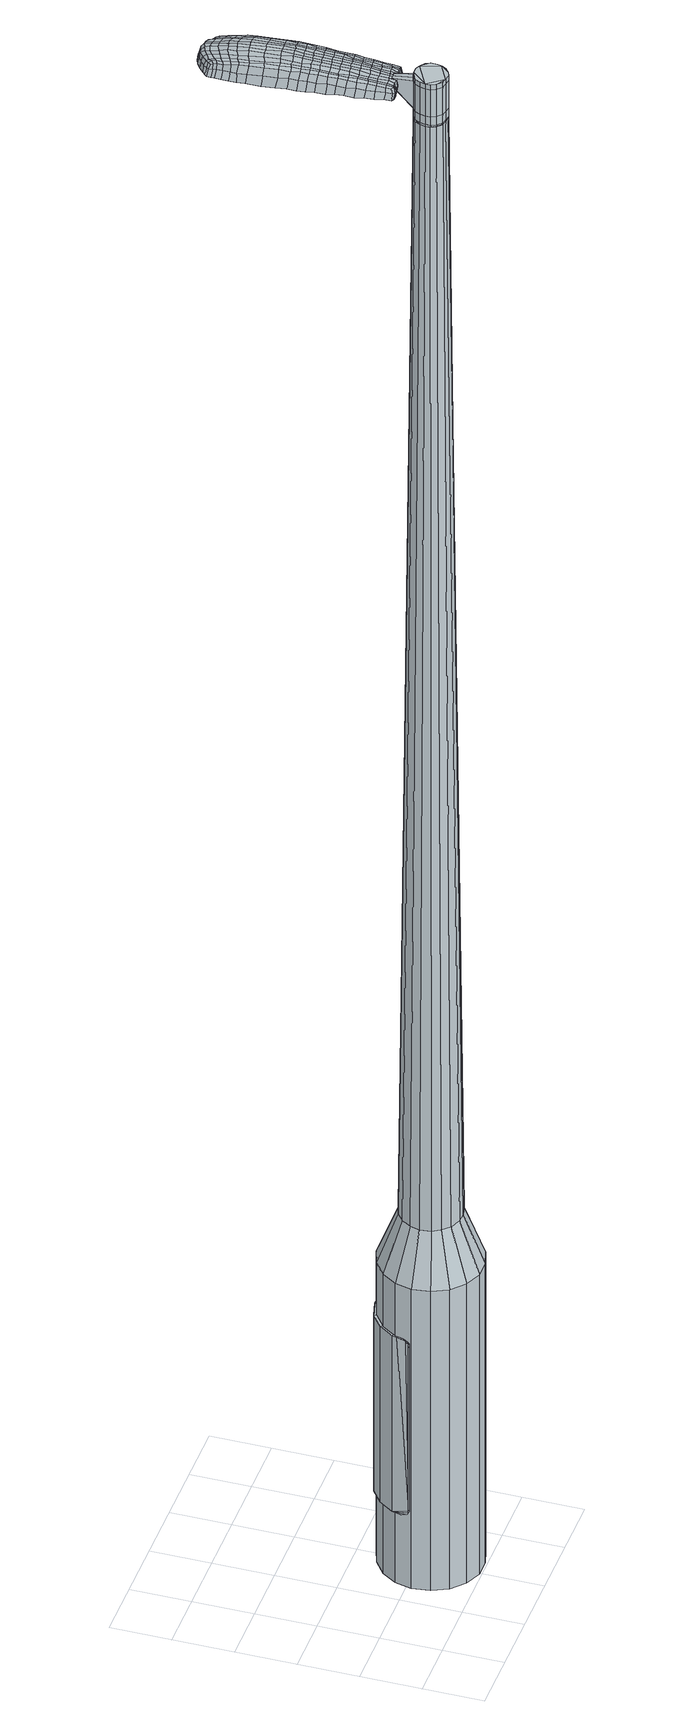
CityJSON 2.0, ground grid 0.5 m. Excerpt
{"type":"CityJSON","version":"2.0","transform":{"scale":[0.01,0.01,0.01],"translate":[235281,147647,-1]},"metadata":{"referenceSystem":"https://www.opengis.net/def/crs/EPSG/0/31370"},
"CityObjects":{
"object1":{"type":"GenericCityObject","attributes":{"cluster":298,"mean_distance_to_centroid":0.298,"new_centroid_x":235282.11,"new_centroid_y":147647.42,"mean_distance_to_camera":8.97,"H1":11.76,"H2":12.5,"Z_final":112.23,"cluster2":-1,"proj_x":235287.39,"proj_y":147646.75,"id_line":52505,"bearing_l":187.3,"distance":5.33,"orientation":"right","G_obj":97.3},"geometry":[{"type":"MultiSurface","lod":"2","boundaries":[[[0,1,2,3]],[[1,4,5,2]],[[4,6,7,5]],[[6,8,9,7]],[[8,10,11,9]],[[10,12,13,11]],[[12,14,15,13]],[[14,16,17,15]],[[16,18,19,17]],[[18,20,21,19]],[[20,22,23,21]],[[22,24,25,23]],[[24,26,27,25]],[[26,28,29,27]],[[28,30,31,29]],[[30,32,33,31]],[[32,34,35,33]],[[34,0,3,35]],[[36,37,38,39]],[[38,40,41,42]],[[41,43,42]],[[42,44,45,46]],[[45,47,46]],[[46,48,49,50]],[[49,51,50]],[[42,46,50,38]],[[50,52,39,38]],[[53,36,39]],[[2,5,7,35]],[[7,9,11,15]],[[11,13,15]],[[15,17,19,23]],[[19,21,23]],[[23,25,27,31]],[[27,29,31]],[[15,23,31,7]],[[31,33,35,7]],[[3,2,35]],[[1,0,54,55]],[[0,34,56,54]],[[34,32,57,56]],[[32,30,58,57]],[[30,28,59,58]],[[28,26,60,59]],[[26,24,61,60]],[[24,22,62,61]],[[22,20,63,62]],[[20,18,64,63]],[[18,16,65,64]],[[16,14,66,65]],[[14,12,67,66]],[[12,10,68,67]],[[10,8,69,68]],[[8,6,70,69]],[[6,4,71,70]],[[4,1,55,71]],[[55,54,72,73]],[[54,56,74,72]],[[56,57,75,74]],[[57,58,76,75]],[[58,59,77,76]],[[59,60,78,77]],[[60,61,79,78]],[[61,62,80,79]],[[62,63,81,80]],[[63,64,82,81]],[[64,65,83,82]],[[65,66,84,83]],[[66,67,85,84]],[[67,68,86,85]],[[68,69,87,86]],[[69,70,88,87]],[[70,71,89,88]],[[71,55,73,89]],[[72,90,91,92]],[[93,94,90,72]],[[95,96,94,93]],[[76,97,96,95]],[[77,98,97,76]],[[99,100,98,77]],[[101,102,100,99]],[[103,104,102,101]],[[81,105,104,103]],[[106,107,105,81]],[[83,108,107,106]],[[109,110,108,83]],[[85,111,110,109]],[[86,112,111,85]],[[113,114,112,86]],[[115,116,114,113]],[[89,117,116,115]],[[92,91,117,89]],[[118,119,120,121]],[[122,118,121,123]],[[124,122,123,125]],[[126,124,125,127]],[[128,126,127,129]],[[130,128,129,131]],[[132,130,131,133]],[[134,132,133,135]],[[136,134,135,137]],[[138,136,137,139]],[[140,138,139,141]],[[142,140,141,143]],[[144,142,143,145]],[[146,144,145,147]],[[148,146,147,149]],[[150,148,149,151]],[[73,72,92]],[[74,93,72]],[[74,75,95,93]],[[75,76,95]],[[78,99,77]],[[78,79,101,99]],[[79,80,103,101]],[[80,81,103]],[[82,106,81]],[[82,83,106]],[[84,109,83]],[[84,85,109]],[[87,113,86]],[[87,88,115,113]],[[88,89,115]],[[73,92,89]],[[152,91,90]],[[152,117,91]],[[153,116,117]],[[153,154,114,116]],[[154,112,114]],[[155,110,111]],[[155,108,110]],[[156,107,108]],[[156,105,107]],[[157,104,105]],[[157,158,102,104]],[[158,159,100,102]],[[159,98,100]],[[160,96,97]],[[160,161,94,96]],[[161,90,94]],[[39,52,150,162]],[[152,90,163,151]],[[53,39,162,119]],[[90,161,120,163]],[[36,53,119,118]],[[161,160,121,120]],[[37,36,118,122]],[[160,97,123,121]],[[38,37,122,124]],[[97,98,125,123]],[[40,38,124,126]],[[98,159,127,125]],[[41,40,126,128]],[[159,158,129,127]],[[43,41,128,130]],[[158,157,131,129]],[[42,43,130,132]],[[157,105,133,131]],[[44,42,132,134]],[[105,156,135,133]],[[45,44,134,136]],[[156,108,137,135]],[[47,45,136,138]],[[108,155,139,137]],[[46,47,138,140]],[[155,111,141,139]],[[48,46,140,142]],[[111,112,143,141]],[[49,48,142,144]],[[112,154,145,143]],[[51,49,144,146]],[[154,153,147,145]],[[50,51,146,148]],[[153,117,149,147]],[[52,50,148,150]],[[117,152,151,149]],[[150,151,164,165]],[[151,163,166,164]],[[163,120,167,166]],[[120,119,168,167]],[[119,162,169,168]],[[162,150,165,169]],[[170,171,172,173]],[[174,170,173,175]],[[170,174,176,177]],[[171,170,177,178]],[[179,180,181,182]],[[183,179,182,184]],[[179,183,185,186]],[[180,179,186,187]],[[188,189,190,191]],[[192,188,191,193]],[[188,192,194,195]],[[189,188,195,196]],[[197,198,199,200]],[[201,197,200,202]],[[197,201,203,204]],[[198,197,204,205]],[[206,207,208,209]],[[210,206,209,211]],[[206,210,212,213]],[[207,206,213,214]],[[215,216,217,218]],[[219,215,218,220]],[[215,219,221,222]],[[216,215,222,223]],[[224,225,226,227]],[[216,224,227,217]],[[224,216,223,228]],[[225,224,228,229]],[[230,231,232,233]],[[225,230,233,226]],[[230,225,229,234]],[[231,230,234,235]],[[236,174,175,237]],[[231,236,237,232]],[[236,231,235,238]],[[174,236,238,176]],[[239,240,241,242]],[[243,239,242,244]],[[239,243,245,246]],[[240,239,246,247]],[[248,249,250,251]],[[240,248,251,241]],[[248,240,247,252]],[[249,248,252,253]],[[254,255,256,257]],[[249,254,257,250]],[[254,249,253,258]],[[255,254,258,259]],[[260,261,262,263]],[[255,260,263,256]],[[260,255,259,264]],[[261,260,264,265]],[[266,171,178,267]],[[261,266,267,262]],[[266,261,265,268]],[[171,266,268,172]],[[269,270,271,272]],[[273,269,272,274]],[[269,273,275,276]],[[270,269,276,277]],[[278,279,280,281]],[[270,278,281,271]],[[278,270,277,282]],[[279,278,282,283]],[[284,285,286,287]],[[279,284,287,280]],[[284,279,283,288]],[[285,284,288,289]],[[290,183,184,291]],[[285,290,291,286]],[[290,285,289,292]],[[183,290,292,185]],[[293,294,295,296]],[[297,293,296,298]],[[293,297,299,300]],[[294,293,300,301]],[[302,303,304,305]],[[294,302,305,295]],[[302,294,301,306]],[[303,302,306,307]],[[308,309,310,311]],[[303,308,311,304]],[[308,303,307,312]],[[309,308,312,313]],[[314,315,316,317]],[[309,314,317,310]],[[314,309,313,318]],[[315,314,318,319]],[[320,180,187,321]],[[315,320,321,316]],[[320,315,319,322]],[[180,320,322,181]],[[323,209,208,324]],[[325,323,324,326]],[[323,325,327,328]],[[209,323,328,211]],[[329,325,326,330]],[[331,329,330,332]],[[329,331,333,334]],[[325,329,334,327]],[[335,331,332,336]],[[337,335,336,338]],[[335,337,339,340]],[[331,335,340,333]],[[341,337,338,342]],[[343,341,342,344]],[[341,343,345,346]],[[337,341,346,339]],[[347,343,344,348]],[[198,347,348,199]],[[347,198,205,349]],[[343,347,349,345]],[[350,351,196,195]],[[352,350,195,194]],[[350,352,353,354]],[[351,350,354,355]],[[356,357,355,354]],[[358,356,354,353]],[[356,358,359,360]],[[357,356,360,361]],[[362,363,361,360]],[[364,362,360,359]],[[362,364,365,366]],[[363,362,366,367]],[[368,369,367,366]],[[370,368,366,365]],[[368,370,203,201]],[[369,368,201,202]],[[371,372,373,374]],[[273,371,374,275]],[[371,273,274,375]],[[372,371,375,376]],[[377,192,193,378]],[[372,377,378,373]],[[377,372,376,379]],[[192,377,379,194]],[[380,381,382,383]],[[219,380,383,221]],[[380,219,220,384]],[[381,380,384,385]],[[386,387,388,389]],[[381,386,389,382]],[[386,381,385,390]],[[387,386,390,391]],[[392,189,196,393]],[[387,392,393,388]],[[392,387,391,394]],[[189,392,394,190]],[[395,396,397,398]],[[177,395,398,178]],[[395,177,176,399]],[[396,395,399,400]],[[401,402,403,404]],[[396,401,404,397]],[[401,396,400,405]],[[402,401,405,406]],[[407,200,199,408]],[[402,407,408,403]],[[407,402,406,409]],[[200,407,409,202]],[[410,411,412,413]],[[182,410,413,184]],[[410,182,181,414]],[[411,410,414,415]],[[416,204,203,417]],[[411,416,417,412]],[[416,411,415,418]],[[204,416,418,205]],[[419,420,421,422]],[[297,419,422,299]],[[419,297,298,423]],[[420,419,423,424]],[[425,210,211,426]],[[420,425,426,421]],[[425,420,424,427]],[[210,425,427,212]],[[428,429,430,431]],[[243,428,431,245]],[[428,243,244,432]],[[429,428,432,433]],[[434,435,436,437]],[[429,434,437,430]],[[434,429,433,438]],[[435,434,438,439]],[[440,207,214,441]],[[435,440,441,436]],[[440,435,439,442]],[[207,440,442,208]],[[443,444,433,432]],[[242,443,432,244]],[[443,242,241,445]],[[444,443,445,446]],[[447,448,439,438]],[[444,447,438,433]],[[447,444,446,449]],[[448,447,449,450]],[[451,324,208,442]],[[448,451,442,439]],[[451,448,450,452]],[[324,451,452,326]],[[453,454,455,456]],[[300,453,456,301]],[[453,300,299,422]],[[454,453,422,421]],[[457,328,327,458]],[[454,457,458,455]],[[457,454,421,426]],[[328,457,426,211]],[[459,460,446,445]],[[251,459,445,241]],[[459,251,250,461]],[[460,459,461,462]],[[463,464,450,449]],[[460,463,449,446]],[[463,460,462,465]],[[464,463,465,466]],[[467,330,326,452]],[[464,467,452,450]],[[467,464,466,468]],[[330,467,468,332]],[[469,470,471,472]],[[306,469,472,307]],[[469,306,301,456]],[[470,469,456,455]],[[473,334,333,474]],[[470,473,474,471]],[[473,470,455,458]],[[334,473,458,327]],[[475,476,462,461]],[[257,475,461,250]],[[475,257,256,477]],[[476,475,477,478]],[[479,480,466,465]],[[476,479,465,462]],[[479,476,478,481]],[[480,479,481,482]],[[483,336,332,468]],[[480,483,468,466]],[[483,480,482,484]],[[336,483,484,338]],[[485,486,487,488]],[[312,485,488,313]],[[485,312,307,472]],[[486,485,472,471]],[[489,340,339,490]],[[486,489,490,487]],[[489,486,471,474]],[[340,489,474,333]],[[491,492,478,477]],[[263,491,477,256]],[[491,263,262,493]],[[492,491,493,494]],[[495,496,482,481]],[[492,495,481,478]],[[495,492,494,497]],[[496,495,497,498]],[[499,342,338,484]],[[496,499,484,482]],[[499,496,498,500]],[[342,499,500,344]],[[501,502,503,504]],[[318,501,504,319]],[[501,318,313,488]],[[502,501,488,487]],[[505,346,345,506]],[[502,505,506,503]],[[505,502,487,490]],[[346,505,490,339]],[[507,508,494,493]],[[267,507,493,262]],[[507,267,178,398]],[[508,507,398,397]],[[509,510,498,497]],[[508,509,497,494]],[[509,508,397,404]],[[510,509,404,403]],[[511,348,344,500]],[[510,511,500,498]],[[511,510,403,408]],[[348,511,408,199]],[[512,513,415,414]],[[322,512,414,181]],[[512,322,319,504]],[[513,512,504,503]],[[514,349,205,418]],[[513,514,418,415]],[[514,513,503,506]],[[349,514,506,345]],[[515,516,376,375]],[[272,515,375,274]],[[515,272,271,517]],[[516,515,517,518]],[[519,352,194,379]],[[516,519,379,376]],[[519,516,518,520]],[[352,519,520,353]],[[521,522,523,524]],[[222,521,524,223]],[[521,222,221,383]],[[522,521,383,382]],[[525,526,527,528]],[[522,525,528,523]],[[525,522,382,389]],[[526,525,389,388]],[[529,351,355,530]],[[526,529,530,527]],[[529,526,388,393]],[[351,529,393,196]],[[531,532,518,517]],[[281,531,517,271]],[[531,281,280,533]],[[532,531,533,534]],[[535,358,353,520]],[[532,535,520,518]],[[535,532,534,536]],[[358,535,536,359]],[[537,538,539,540]],[[228,537,540,229]],[[537,228,223,524]],[[538,537,524,523]],[[541,542,543,544]],[[538,541,544,539]],[[541,538,523,528]],[[542,541,528,527]],[[545,357,361,546]],[[542,545,546,543]],[[545,542,527,530]],[[357,545,530,355]],[[547,548,534,533]],[[287,547,533,280]],[[547,287,286,549]],[[548,547,549,550]],[[551,364,359,536]],[[548,551,536,534]],[[551,548,550,552]],[[364,551,552,365]],[[553,554,555,556]],[[234,553,556,235]],[[553,234,229,540]],[[554,553,540,539]],[[557,558,559,560]],[[554,557,560,555]],[[557,554,539,544]],[[558,557,544,543]],[[561,363,367,562]],[[558,561,562,559]],[[561,558,543,546]],[[363,561,546,361]],[[563,564,550,549]],[[291,563,549,286]],[[563,291,184,413]],[[564,563,413,412]],[[565,370,365,552]],[[564,565,552,550]],[[565,564,412,417]],[[370,565,417,203]],[[566,567,400,399]],[[238,566,399,176]],[[566,238,235,556]],[[567,566,556,555]],[[568,569,406,405]],[[567,568,405,400]],[[568,567,555,560]],[[569,568,560,559]],[[570,369,202,409]],[[569,570,409,406]],[[570,569,559,562]],[[369,570,562,367]],[[571,572,573,574]],[[574,573,575,576]],[[577,575,573,578]],[[578,573,572,579]],[[580,581,582,583]],[[583,582,584,585]],[[586,584,582,587]],[[587,582,581,588]],[[589,590,591,592]],[[592,591,593,594]],[[595,593,591,596]],[[596,591,590,597]],[[598,599,600,601]],[[601,600,602,603]],[[604,602,600,605]],[[605,600,599,606]],[[607,608,609,610]],[[610,609,611,612]],[[613,611,609,614]],[[614,609,608,615]],[[616,617,618,619]],[[619,618,620,621]],[[622,620,618,623]],[[623,618,617,624]],[[625,626,627,628]],[[628,627,617,616]],[[624,617,627,629]],[[629,627,626,630]],[[631,632,633,634]],[[634,633,626,625]],[[630,626,633,635]],[[635,633,632,636]],[[576,575,637,638]],[[638,637,632,631]],[[636,632,637,639]],[[639,637,575,577]],[[640,641,642,643]],[[643,642,644,645]],[[646,644,642,647]],[[647,642,641,648]],[[649,650,651,652]],[[652,651,641,640]],[[648,641,651,653]],[[653,651,650,654]],[[655,656,657,658]],[[658,657,650,649]],[[654,650,657,659]],[[659,657,656,660]],[[661,662,663,664]],[[664,663,656,655]],[[660,656,663,665]],[[665,663,662,666]],[[579,572,667,668]],[[668,667,662,661]],[[666,662,667,669]],[[669,667,572,571]],[[670,671,672,673]],[[673,672,674,675]],[[676,674,672,677]],[[677,672,671,678]],[[679,680,681,682]],[[682,681,671,670]],[[678,671,681,683]],[[683,681,680,684]],[[685,686,687,688]],[[688,687,680,679]],[[684,680,687,689]],[[689,687,686,690]],[[585,584,691,692]],[[692,691,686,685]],[[690,686,691,693]],[[693,691,584,586]],[[694,695,696,697]],[[697,696,698,699]],[[700,698,696,701]],[[701,696,695,702]],[[703,704,705,706]],[[706,705,695,694]],[[702,695,705,707]],[[707,705,704,708]],[[709,710,711,712]],[[712,711,704,703]],[[708,704,711,713]],[[713,711,710,714]],[[715,716,717,718]],[[718,717,710,709]],[[714,710,717,719]],[[719,717,716,720]],[[588,581,721,722]],[[722,721,716,715]],[[720,716,721,723]],[[723,721,581,580]],[[607,610,724,725]],[[725,724,726,727]],[[728,726,724,729]],[[729,724,610,612]],[[727,726,730,731]],[[731,730,732,733]],[[734,732,730,735]],[[735,730,726,728]],[[733,732,736,737]],[[737,736,738,739]],[[740,738,736,741]],[[741,736,732,734]],[[739,738,742,743]],[[743,742,744,745]],[[746,744,742,747]],[[747,742,738,740]],[[745,744,748,749]],[[749,748,599,598]],[[606,599,748,750]],[[750,748,744,746]],[[597,751,752,596]],[[596,752,753,595]],[[754,753,752,755]],[[755,752,751,756]],[[756,757,758,755]],[[755,758,759,754]],[[760,759,758,761]],[[761,758,757,762]],[[762,763,764,761]],[[761,764,765,760]],[[766,765,764,767]],[[767,764,763,768]],[[768,769,770,767]],[[767,770,771,766]],[[604,771,770,602]],[[602,770,769,603]],[[772,773,774,775]],[[775,774,674,676]],[[675,674,774,776]],[[776,774,773,777]],[[594,593,778,779]],[[779,778,773,772]],[[777,773,778,780]],[[780,778,593,595]],[[781,782,783,784]],[[784,783,620,622]],[[621,620,783,785]],[[785,783,782,786]],[[787,788,789,790]],[[790,789,782,781]],[[786,782,789,791]],[[791,789,788,792]],[[597,590,793,794]],[[794,793,788,787]],[[792,788,793,795]],[[795,793,590,589]],[[796,797,798,799]],[[799,798,578,579]],[[577,578,798,800]],[[800,798,797,801]],[[802,803,804,805]],[[805,804,797,796]],[[801,797,804,806]],[[806,804,803,807]],[[598,601,808,809]],[[809,808,803,802]],[[807,803,808,810]],[[810,808,601,603]],[[811,812,813,814]],[[814,813,583,585]],[[580,583,813,815]],[[815,813,812,816]],[[604,605,817,818]],[[818,817,812,811]],[[816,812,817,819]],[[819,817,605,606]],[[820,821,822,823]],[[823,822,698,700]],[[699,698,822,824]],[[824,822,821,825]],[[612,611,826,827]],[[827,826,821,820]],[[825,821,826,828]],[[828,826,611,613]],[[829,830,831,832]],[[832,831,644,646]],[[645,644,831,833]],[[831,830,833]],[[834,835,836,837]],[[837,836,830,829]],[[833,830,836,838]],[[838,836,835,839]],[[615,608,840,841]],[[841,840,835,834]],[[839,835,840,842]],[[842,840,608,607]],[[843,844,833]],[[833,844,643,645]],[[640,643,844,845]],[[845,844,843,846]],[[839,847,848,838]],[[838,848,843,833]],[[846,843,848,849]],[[849,848,847,850]],[[607,725,851,842]],[[842,851,847,839]],[[850,847,851,852]],[[852,851,725,727]],[[853,854,855,856]],[[856,855,701,702]],[[700,701,855,823]],[[823,855,854,820]],[[728,729,857,858]],[[858,857,854,853]],[[820,854,857,827]],[[827,857,729,612]],[[846,859,860,845]],[[845,860,652,640]],[[649,652,860,861]],[[861,860,859,862]],[[850,863,864,849]],[[849,864,859,846]],[[862,859,864,865]],[[865,864,863,866]],[[727,731,867,852]],[[852,867,863,850]],[[866,863,867,868]],[[868,867,731,733]],[[869,870,871,872]],[[872,871,707,708]],[[702,707,871,856]],[[856,871,870,853]],[[734,735,873,874]],[[874,873,870,869]],[[853,870,873,858]],[[858,873,735,728]],[[862,875,876,861]],[[861,876,658,649]],[[655,658,876,877]],[[877,876,875,878]],[[866,879,880,865]],[[865,880,875,862]],[[878,875,880,881]],[[881,880,879,882]],[[733,737,883,868]],[[868,883,879,866]],[[882,879,883,884]],[[884,883,737,739]],[[885,886,887,888]],[[888,887,713,714]],[[708,713,887,872]],[[872,887,886,869]],[[740,741,889,890]],[[890,889,886,885]],[[869,886,889,874]],[[874,889,741,734]],[[878,891,892,877]],[[877,892,664,655]],[[661,664,892,893]],[[893,892,891,894]],[[882,895,896,881]],[[881,896,891,878]],[[894,891,896,897]],[[897,896,895,898]],[[739,743,899,884]],[[884,899,895,882]],[[898,895,899,900]],[[900,899,743,745]],[[901,902,903,904]],[[904,903,719,720]],[[714,719,903,888]],[[888,903,902,885]],[[746,747,905,906]],[[906,905,902,901]],[[885,902,905,890]],[[890,905,747,740]],[[894,907,908,893]],[[893,908,668,661]],[[579,668,908,799]],[[799,908,907,796]],[[898,909,910,897]],[[897,910,907,894]],[[796,907,910,805]],[[805,910,909,802]],[[745,749,911,900]],[[900,911,909,898]],[[802,909,911,809]],[[809,911,749,598]],[[816,912,913,815]],[[815,913,723,580]],[[720,723,913,904]],[[904,913,912,901]],[[606,750,914,819]],[[819,914,912,816]],[[901,912,914,906]],[[906,914,750,746]],[[777,915,916,776]],[[776,916,673,675]],[[670,673,916,917]],[[917,916,915,918]],[[595,753,919,780]],[[780,919,915,777]],[[918,915,919,920]],[[920,919,753,754]],[[921,922,923,924]],[[924,923,623,624]],[[622,623,923,784]],[[784,923,922,781]],[[925,926,927,928]],[[928,927,922,921]],[[781,922,927,790]],[[790,927,926,787]],[[756,751,929,930]],[[930,929,926,925]],[[787,926,929,794]],[[794,929,751,597]],[[918,931,932,917]],[[917,932,682,670]],[[679,682,932,933]],[[933,932,931,934]],[[754,759,935,920]],[[920,935,931,918]],[[934,931,935,936]],[[936,935,759,760]],[[937,938,939,940]],[[940,939,629,630]],[[624,629,939,924]],[[924,939,938,921]],[[941,942,943,944]],[[944,943,938,937]],[[921,938,943,928]],[[928,943,942,925]],[[762,757,945,946]],[[946,945,942,941]],[[925,942,945,930]],[[930,945,757,756]],[[934,947,948,933]],[[933,948,688,679]],[[685,688,948,949]],[[949,948,947,950]],[[760,765,951,936]],[[936,951,947,934]],[[950,947,951,952]],[[952,951,765,766]],[[953,954,955,956]],[[956,955,635,636]],[[630,635,955,940]],[[940,955,954,937]],[[957,958,959,960]],[[960,959,954,953]],[[937,954,959,944]],[[944,959,958,941]],[[768,763,961,962]],[[962,961,958,957]],[[941,958,961,946]],[[946,961,763,762]],[[950,963,964,949]],[[949,964,692,685]],[[585,692,964,814]],[[814,964,963,811]],[[766,771,965,952]],[[952,965,963,950]],[[811,963,965,818]],[[818,965,771,604]],[[801,966,967,800]],[[800,967,639,577]],[[636,639,967,956]],[[956,967,966,953]],[[807,968,969,806]],[[806,969,966,801]],[[953,966,969,960]],[[960,969,968,957]],[[603,769,970,810]],[[810,970,968,807]],[[957,968,970,962]],[[962,970,769,768]],[[571,574,173,172]],[[574,576,175,173]],[[586,587,186,185]],[[587,588,187,186]],[[589,592,191,190]],[[592,594,193,191]],[[613,614,213,212]],[[614,615,214,213]],[[616,619,218,217]],[[619,621,220,218]],[[625,628,227,226]],[[628,616,217,227]],[[631,634,233,232]],[[634,625,226,233]],[[576,638,237,175]],[[638,631,232,237]],[[646,647,246,245]],[[647,648,247,246]],[[648,653,252,247]],[[653,654,253,252]],[[654,659,258,253]],[[659,660,259,258]],[[660,665,264,259]],[[665,666,265,264]],[[666,669,268,265]],[[669,571,172,268]],[[676,677,276,275]],[[677,678,277,276]],[[678,683,282,277]],[[683,684,283,282]],[[684,689,288,283]],[[689,690,289,288]],[[690,693,292,289]],[[693,586,185,292]],[[694,697,296,295]],[[697,699,298,296]],[[703,706,305,304]],[[706,694,295,305]],[[709,712,311,310]],[[712,703,304,311]],[[715,718,317,316]],[[718,709,310,317]],[[588,722,321,187]],[[722,715,316,321]],[[772,775,374,373]],[[775,676,275,374]],[[594,779,378,193]],[[779,772,373,378]],[[621,785,384,220]],[[785,786,385,384]],[[786,791,390,385]],[[791,792,391,390]],[[792,795,394,391]],[[795,589,190,394]],[[699,824,423,298]],[[824,825,424,423]],[[825,828,427,424]],[[828,613,212,427]],[[829,832,431,430]],[[832,646,245,431]],[[834,837,437,436]],[[837,829,430,437]],[[615,841,441,214]],[[841,834,436,441]],[[971,972,973,974]],[[975,976,974,973]],[[977,978,979,980]],[[981,982,983,984]],[[972,985,986,973]],[[987,975,973,986]],[[988,977,980,989]],[[990,991,982,981]],[[985,992,993,986]],[[993,994,987,986]],[[995,988,989,996]],[[997,991,990,998]],[[992,999,1000,993]],[[1000,1001,994,993]],[[1002,995,996,1003]],[[1004,997,998,1005]],[[1006,1007,1008,1009]],[[1010,1011,1007,1006]],[[1010,1012,1013,1011]],[[1012,1014,1015,1013]],[[1016,1017,1018,1019]],[[1020,1021,1017,1016]],[[1022,1023,1021,1020]],[[1024,1025,1023,1022]],[[1019,1008,1007,1016]],[[1016,1007,1011,1020]],[[1011,1013,1022,1020]],[[1013,1015,1024,1022]],[[980,979,976,975]],[[989,980,975,987]],[[994,996,989,987]],[[1001,1003,996,994]],[[981,984,978,977]],[[990,981,977,988]],[[998,990,988,995]],[[1005,998,995,1002]],[[982,1006,1009,983]],[[991,1010,1006,982]],[[1012,1010,991,997]],[[1014,1012,997,1004]],[[1026,1027,1028,1029]],[[1028,1030,1031,1032]],[[1028,1032,1033,1034]],[[1028,1034,1029]],[[1035,1026,1029,1036]],[[1037,1036,1029,1038]],[[1039,1038,1029]],[[1040,1028,1027,1041]],[[1042,1040,1041,1043]],[[1044,1042,1043,1045]],[[1046,1044,1045,1047]],[[1048,1046,1047,1049]],[[1049,1050,1051,1052]],[[1049,1052,1053,1054]],[[1049,1054,1055,1056]],[[1055,1057,1058,1059]],[[1055,1059,1060,1061]],[[1055,1061,1056]],[[1049,1056,1048]],[[1062,1063,1027,1026]],[[1064,1065,1030,1028]],[[1066,1067,1039,1029]],[[1063,1068,1041,1027]],[[1069,1064,1028,1040]],[[1068,1070,1043,1041]],[[1071,1069,1040,1042]],[[1070,1072,1045,1043]],[[1073,1071,1042,1044]],[[1072,1074,1047,1045]],[[1075,1073,1044,1046]],[[1074,1076,1049,1047]],[[1077,1075,1046,1048]],[[1076,1078,1050,1049]],[[1079,1080,1057,1055]],[[1081,1077,1048,1056]],[[1051,1050,1078,1082]],[[1052,1051,1082,1083]],[[1053,1052,1083,1084]],[[1054,1053,1084,1085]],[[1055,1054,1085,1079]],[[1086,1062,1026,1035]],[[1087,1086,1035,1036]],[[1088,1087,1036,1037]],[[1089,1088,1037,1038]],[[1067,1089,1038,1039]],[[1031,1030,1065,1090]],[[1058,1057,1080,1091]],[[1032,1031,1090,1092]],[[1033,1032,1092,1093]],[[1034,1033,1093,1094]],[[1029,1034,1094,1066]],[[1059,1058,1091,1095]],[[1060,1059,1095,1096]],[[1061,1060,1096,1097]],[[1056,1061,1097,1081]]]}]}
},
"vertices":[
[104,86,384],[118,85,384],[118,85,96],[104,86,96],[132,79,384],[132,79,96],[143,69,384],[143,69,96],[149,56,384],[149,56,96],[151,42,384],[151,42,96],[148,27,384],[148,27,96],[140,15,384],[140,15,96],[128,6,384],[128,6,96],[114,2,384],[114,2,96],[100,2,384],[100,2,96],[86,8,384],[86,8,96],[75,18,384],[75,18,96],[69,31,384],[69,31,96],[67,46,384],[67,46,96],[70,60,384],[70,60,96],[78,72,384],[78,72,96],[90,81,384],[90,81,96],[99,53,1524],[97,49,1524],[96,44,1524],[107,57,1524],[96,40,1524],[98,36,1524],[106,31,1524],[102,32,1524],[111,30,1524],[115,32,1524],[121,39,1524],[119,35,1524],[122,43,1524],[122,48,1524],[116,55,1524],[120,52,1524],[112,57,1524],[103,56,1524],[106,69,429],[115,68,429],[97,66,429],[91,61,429],[86,53,429],[84,45,429],[85,36,429],[89,29,429],[95,23,429],[104,19,429],[112,19,429],[121,21,429],[128,27,429],[132,34,429],[134,43,429],[133,51,429],[129,59,429],[123,65,429],[107,57,1483],[112,57,1483],[103,56,1483],[99,53,1483],[97,49,1483],[96,44,1483],[96,40,1483],[98,36,1483],[102,32,1483],[106,31,1483],[111,30,1483],[115,32,1483],[119,35,1483],[121,39,1483],[122,43,1483],[122,48,1483],[120,52,1483],[116,55,1483],[107,57,1485],[112,56,1485],[112,56,1483],[103,55,1483],[103,55,1485],[100,52,1483],[100,52,1485],[97,49,1485],[96,44,1485],[97,40,1483],[97,40,1485],[99,36,1483],[99,36,1485],[102,33,1483],[102,33,1485],[106,31,1485],[111,31,1483],[111,31,1485],[115,32,1485],[118,35,1483],[118,35,1485],[121,39,1485],[122,43,1485],[121,48,1483],[121,48,1485],[119,52,1483],[119,52,1485],[116,55,1485],[99,53,1519],[103,56,1519],[103,56,1493],[99,53,1493],[97,49,1519],[97,49,1493],[96,44,1519],[96,44,1493],[96,40,1519],[96,40,1493],[98,36,1519],[98,36,1493],[102,32,1519],[102,32,1493],[106,31,1519],[106,31,1493],[111,30,1519],[111,30,1493],[115,32,1519],[115,32,1493],[119,35,1519],[119,35,1493],[121,39,1519],[121,39,1493],[122,43,1519],[122,43,1493],[122,48,1519],[122,48,1493],[120,52,1519],[120,52,1493],[116,55,1519],[116,55,1493],[112,57,1519],[112,57,1493],[112,57,1485],[120,52,1485],[122,48,1485],[119,35,1485],[111,30,1485],[102,32,1485],[98,36,1485],[96,40,1485],[99,53,1485],[103,56,1485],[107,57,1519],[107,57,1493],[108,76,1513],[108,76,1518],[105,76,1513],[102,75,1513],[102,75,1518],[105,76,1518],[115,152,1519],[116,145,1518],[117,146,1509],[116,153,1510],[114,160,1519],[115,162,1510],[113,159,1526],[114,150,1525],[114,143,1525],[77,147,1519],[78,140,1518],[80,139,1525],[78,146,1525],[75,155,1519],[77,155,1526],[74,157,1510],[75,148,1510],[76,141,1509],[85,222,1519],[88,222,1519],[88,223,1513],[85,223,1513],[81,220,1519],[81,221,1513],[81,219,1524],[85,220,1524],[89,221,1524],[94,148,1530],[95,141,1529],[98,142,1529],[98,149,1530],[93,158,1531],[96,158,1531],[89,157,1530],[91,148,1530],[92,141,1529],[105,68,1512],[107,69,1512],[107,70,1517],[105,70,1517],[102,68,1512],[102,69,1517],[101,69,1506],[105,69,1506],[107,70,1506],[106,210,1519],[107,207,1519],[108,208,1512],[107,211,1512],[105,212,1518],[106,213,1512],[104,212,1522],[105,210,1523],[106,206,1524],[108,202,1519],[109,197,1519],[110,198,1512],[109,204,1512],[107,202,1524],[108,196,1525],[110,191,1519],[111,183,1519],[113,185,1511],[112,192,1511],[109,190,1526],[110,182,1526],[113,172,1519],[114,173,1510],[111,171,1526],[120,78,1513],[120,85,1513],[119,85,1518],[119,77,1517],[120,72,1512],[119,73,1516],[121,73,1506],[121,79,1507],[121,87,1507],[119,93,1514],[119,100,1515],[117,100,1520],[118,92,1519],[120,94,1507],[120,102,1507],[118,108,1515],[118,115,1516],[116,114,1522],[117,107,1521],[119,109,1508],[119,117,1508],[117,123,1517],[117,130,1517],[115,129,1524],[116,122,1523],[118,124,1508],[118,132,1509],[116,137,1518],[115,136,1524],[117,139,1509],[71,206,1519],[71,203,1519],[72,203,1524],[72,206,1523],[71,209,1518],[72,208,1522],[69,210,1512],[69,207,1512],[69,204,1512],[71,198,1519],[71,192,1519],[72,192,1525],[72,198,1524],[69,199,1512],[69,193,1512],[71,187,1519],[72,179,1519],[74,178,1526],[73,186,1526],[70,187,1511],[71,180,1511],[74,167,1519],[75,166,1526],[72,168,1510],[90,74,1513],[89,82,1513],[87,82,1507],[89,75,1507],[91,69,1512],[90,69,1506],[92,70,1516],[91,74,1517],[90,81,1518],[87,89,1514],[86,96,1515],[84,97,1507],[86,90,1507],[89,88,1519],[87,96,1520],[84,104,1515],[83,111,1516],[82,112,1508],[83,105,1508],[86,103,1521],[85,110,1522],[82,118,1517],[80,126,1517],[79,127,1509],[80,119,1508],[83,118,1523],[82,125,1524],[79,133,1518],[77,134,1509],[81,132,1524],[104,75,1519],[106,75,1519],[103,82,1520],[106,83,1520],[100,82,1520],[101,75,1519],[102,90,1522],[105,90,1522],[101,97,1523],[104,98,1523],[98,97,1523],[99,89,1521],[100,105,1524],[103,105,1524],[99,112,1525],[102,112,1525],[96,112,1525],[97,104,1524],[98,119,1526],[101,120,1526],[97,127,1527],[100,127,1527],[94,126,1527],[95,119,1526],[96,134,1528],[99,134,1528],[93,133,1528],[85,217,1527],[89,218,1527],[82,216,1526],[82,212,1527],[86,213,1528],[90,213,1528],[87,207,1529],[90,207,1529],[83,205,1528],[84,198,1530],[88,199,1530],[91,200,1530],[88,192,1531],[92,193,1531],[84,191,1530],[86,182,1531],[90,183,1531],[93,183,1531],[91,170,1531],[95,171,1531],[87,170,1531],[72,211,1518],[73,214,1519],[72,214,1513],[70,212,1513],[72,210,1523],[74,212,1523],[77,217,1519],[76,218,1513],[77,216,1524],[104,214,1518],[102,216,1518],[102,215,1523],[103,213,1523],[105,215,1513],[103,217,1513],[99,219,1519],[96,221,1519],[96,219,1524],[99,217,1523],[100,220,1513],[96,222,1513],[92,222,1519],[92,220,1524],[92,223,1513],[112,150,1528],[110,150,1528],[111,143,1528],[113,143,1527],[111,159,1528],[109,159,1529],[107,150,1529],[104,150,1530],[105,142,1529],[108,143,1528],[106,159,1529],[103,159,1530],[101,149,1530],[102,142,1529],[100,158,1531],[80,146,1528],[82,147,1529],[81,155,1529],[79,155,1528],[81,139,1527],[83,139,1528],[86,147,1529],[85,156,1530],[87,140,1528],[93,67,1512],[95,67,1512],[95,69,1517],[93,68,1517],[92,68,1506],[94,68,1506],[98,68,1512],[98,69,1517],[97,68,1506],[119,70,1512],[118,70,1512],[118,71,1506],[120,71,1506],[119,71,1517],[117,71,1517],[115,70,1512],[113,69,1512],[113,70,1506],[116,71,1506],[115,71,1517],[112,71,1517],[110,69,1512],[110,70,1506],[110,70,1517],[118,77,1519],[116,77,1519],[117,84,1520],[116,84,1520],[114,76,1519],[112,76,1519],[113,84,1520],[111,83,1520],[109,76,1519],[108,83,1520],[92,74,1519],[94,74,1519],[93,81,1520],[91,81,1520],[98,74,1519],[96,82,1520],[117,92,1521],[115,91,1521],[116,99,1522],[114,99,1522],[113,91,1521],[110,91,1521],[112,99,1522],[109,98,1523],[107,90,1522],[107,98,1523],[90,88,1521],[92,89,1521],[91,96,1522],[89,96,1522],[95,89,1521],[94,96,1522],[116,106,1523],[114,106,1523],[115,114,1524],[113,114,1524],[111,106,1523],[108,106,1524],[111,113,1525],[108,113,1525],[106,105,1524],[105,113,1525],[87,103,1523],[90,103,1523],[88,111,1524],[86,110,1524],[93,104,1524],[92,111,1525],[114,121,1525],[113,121,1525],[114,129,1526],[112,128,1526],[110,121,1526],[107,120,1526],[109,128,1527],[106,128,1527],[104,120,1526],[103,127,1527],[85,118,1525],[87,118,1525],[86,125,1526],[84,125,1526],[91,118,1526],[90,126,1527],[113,136,1527],[111,136,1527],[109,135,1527],[106,135,1528],[102,135,1528],[82,132,1527],[85,132,1527],[88,133,1528],[73,208,1525],[74,210,1525],[73,204,1526],[75,206,1526],[78,213,1526],[78,209,1527],[104,211,1525],[102,213,1525],[103,209,1526],[104,207,1525],[99,215,1525],[96,217,1526],[97,212,1527],[100,211,1526],[93,218,1526],[93,213,1527],[73,199,1526],[75,201,1527],[74,193,1527],[76,194,1528],[79,203,1528],[79,196,1529],[105,202,1526],[104,204,1527],[105,197,1528],[107,196,1527],[101,205,1527],[98,206,1528],[99,199,1529],[102,198,1528],[94,207,1528],[95,200,1530],[74,186,1528],[76,188,1529],[75,178,1528],[77,179,1529],[80,189,1529],[81,181,1530],[108,190,1528],[106,191,1528],[107,183,1529],[109,182,1528],[103,192,1529],[100,192,1530],[101,184,1530],[104,183,1530],[96,193,1530],[97,184,1531],[77,167,1529],[79,167,1529],[83,169,1530],[110,171,1528],[108,171,1529],[105,171,1530],[102,171,1530],[98,171,1531],[115,146,1509],[114,144,1518],[113,151,1518],[114,153,1509],[112,160,1519],[113,161,1510],[111,159,1525],[112,150,1525],[112,143,1525],[81,140,1525],[80,140,1518],[79,147,1518],[80,147,1525],[77,156,1519],[79,155,1525],[76,157,1510],[77,148,1509],[78,141,1509],[88,221,1513],[88,220,1519],[85,220,1519],[85,221,1513],[82,218,1519],[82,219,1513],[82,217,1524],[85,218,1524],[89,219,1524],[98,142,1528],[95,142,1528],[94,149,1529],[97,149,1529],[93,158,1529],[96,158,1529],[90,157,1529],[91,148,1529],[92,141,1528],[107,72,1516],[107,71,1512],[104,71,1512],[104,72,1516],[101,70,1512],[102,71,1516],[101,71,1506],[104,72,1506],[107,72,1506],[106,208,1512],[105,206,1519],[104,209,1518],[105,211,1512],[103,211,1518],[105,212,1512],[103,211,1522],[103,209,1523],[104,206,1523],[108,198,1512],[107,196,1519],[106,202,1519],[107,203,1512],[105,201,1524],[106,196,1525],[111,184,1511],[109,183,1519],[108,191,1519],[110,192,1511],[107,190,1525],[108,182,1526],[111,172,1519],[112,173,1510],[109,171,1526],[117,85,1518],[118,85,1513],[118,78,1513],[117,77,1517],[118,73,1512],[117,74,1515],[119,74,1506],[119,79,1506],[119,87,1507],[116,100,1520],[117,100,1514],[117,93,1514],[116,92,1519],[118,94,1507],[118,102,1507],[114,114,1522],[116,115,1516],[116,108,1515],[115,107,1521],[117,109,1508],[117,117,1508],[113,129,1523],[115,130,1517],[115,123,1516],[114,122,1522],[116,124,1508],[116,131,1508],[114,137,1517],[113,136,1524],[115,139,1509],[74,203,1523],[72,203,1519],[72,206,1518],[74,206,1523],[73,208,1518],[74,208,1522],[71,209,1512],[71,207,1512],[71,204,1512],[74,192,1525],[73,193,1519],[73,198,1519],[74,198,1524],[71,199,1512],[71,194,1512],[76,178,1526],[74,179,1519],[73,187,1519],[75,186,1525],[72,188,1511],[73,180,1511],[76,167,1519],[77,167,1526],[74,169,1510],[89,83,1507],[91,82,1513],[92,75,1513],[91,76,1506],[93,70,1512],[92,71,1506],[94,71,1515],[93,74,1517],[92,82,1518],[86,98,1507],[88,97,1514],[89,90,1514],[88,90,1507],[90,89,1519],[89,96,1520],[83,113,1508],[85,112,1516],[86,104,1515],[85,105,1508],[88,104,1521],[86,111,1522],[81,127,1508],[82,126,1517],[84,119,1516],[82,120,1508],[85,118,1522],[84,125,1523],[81,133,1517],[79,134,1509],[83,133,1524],[104,76,1518],[106,76,1518],[103,83,1519],[105,83,1519],[100,83,1519],[101,76,1518],[102,90,1520],[105,91,1520],[101,98,1521],[104,98,1521],[98,97,1521],[99,90,1520],[100,105,1523],[103,105,1523],[99,112,1524],[102,113,1524],[96,112,1524],[97,105,1523],[98,120,1525],[101,120,1525],[97,127,1526],[100,127,1526],[94,127,1526],[95,119,1525],[96,134,1527],[99,135,1527],[93,134,1527],[89,216,1526],[86,216,1526],[82,215,1525],[83,211,1526],[86,212,1526],[90,213,1526],[90,206,1528],[87,206,1528],[83,205,1527],[84,198,1528],[88,199,1529],[91,199,1529],[92,192,1530],[89,192,1530],[85,191,1529],[86,182,1530],[90,183,1530],[93,183,1530],[95,171,1530],[91,170,1530],[88,170,1530],[74,213,1513],[75,212,1518],[73,210,1518],[72,211,1512],[74,209,1523],[76,211,1523],[78,215,1519],[77,216,1513],[79,214,1523],[100,213,1523],[101,215,1518],[102,213,1518],[102,212,1523],[103,214,1512],[102,216,1512],[95,217,1523],[95,219,1519],[98,217,1519],[98,216,1523],[99,218,1513],[95,220,1513],[92,220,1519],[92,218,1524],[92,221,1513],[110,143,1527],[109,150,1527],[111,150,1527],[111,143,1526],[110,159,1527],[109,159,1528],[104,143,1528],[104,150,1528],[107,150,1528],[107,143,1527],[106,159,1528],[103,159,1529],[101,150,1529],[101,142,1528],[100,158,1529],[81,156,1528],[83,147,1527],[81,147,1527],[80,155,1527],[82,140,1526],[84,140,1527],[87,148,1528],[85,156,1528],[88,141,1527],[95,70,1516],[94,70,1512],[93,69,1512],[94,70,1516],[92,70,1506],[94,70,1506],[98,70,1512],[98,71,1516],[97,71,1506],[118,73,1506],[117,72,1512],[118,72,1512],[119,73,1506],[117,73,1516],[113,73,1506],[112,72,1512],[115,72,1512],[116,73,1506],[114,73,1516],[112,73,1516],[110,71,1512],[110,72,1506],[109,72,1516],[116,77,1518],[117,77,1518],[116,85,1519],[115,85,1519],[111,77,1518],[114,77,1518],[113,84,1519],[111,84,1519],[109,77,1518],[108,84,1519],[93,82,1519],[94,75,1518],[93,75,1518],[92,82,1519],[98,75,1518],[97,82,1519],[115,92,1520],[116,92,1520],[115,99,1521],[114,99,1521],[110,91,1520],[112,92,1520],[112,99,1521],[109,99,1521],[107,91,1520],[106,98,1521],[91,97,1521],[92,89,1520],[91,89,1520],[90,96,1521],[95,90,1520],[94,97,1521],[113,107,1522],[114,107,1522],[114,114,1523],[113,114,1523],[108,106,1522],[111,106,1522],[110,114,1523],[107,114,1524],[105,106,1523],[105,113,1524],[89,111,1523],[90,104,1522],[89,104,1522],[87,111,1523],[93,104,1522],[92,112,1523],[112,121,1524],[113,121,1524],[112,129,1525],[111,129,1525],[107,121,1525],[110,121,1524],[109,128,1525],[106,128,1526],[104,121,1525],[103,128,1526],[86,126,1525],[87,118,1524],[86,118,1524],[85,125,1525],[91,119,1524],[90,126,1525],[111,136,1526],[112,136,1526],[105,135,1527],[108,136,1526],[102,135,1527],[85,133,1526],[84,133,1526],[89,133,1526],[76,209,1524],[74,207,1524],[74,204,1525],[76,205,1525],[79,212,1525],[79,208,1525],[102,208,1525],[101,211,1524],[102,210,1524],[103,207,1525],[96,211,1526],[95,215,1525],[98,213,1524],[99,210,1525],[92,216,1525],[93,212,1526],[76,200,1526],[75,198,1526],[75,193,1526],[76,194,1527],[79,203,1526],[80,196,1527],[104,197,1527],[103,203,1526],[104,202,1526],[105,196,1526],[98,199,1528],[97,206,1527],[100,204,1526],[101,198,1527],[94,206,1527],[95,199,1528],[77,188,1527],[76,186,1527],[77,178,1527],[78,179,1528],[81,189,1528],[82,181,1529],[106,182,1528],[105,191,1527],[106,190,1527],[107,182,1527],[100,183,1529],[99,192,1529],[102,191,1528],[103,183,1528],[96,192,1529],[97,183,1530],[80,168,1528],[78,167,1528],[84,169,1529],[107,171,1528],[109,170,1528],[101,171,1529],[105,171,1529],[98,171,1530],[119,73,1508],[112,73,1508],[109,105,1509],[117,106,1509],[107,126,1510],[116,128,1510],[103,166,1512],[112,167,1512],[115,149,1511],[105,148,1511],[101,184,1513],[99,197,1514],[107,198,1514],[110,185,1513],[106,72,1508],[102,104,1509],[99,125,1510],[94,165,1512],[96,147,1511],[92,182,1513],[90,196,1514],[99,71,1508],[94,103,1509],[90,124,1510],[85,163,1512],[87,146,1511],[81,195,1514],[82,181,1513],[92,70,1508],[86,102,1509],[82,123,1510],[75,162,1512],[78,144,1511],[72,194,1514],[73,180,1513],[97,210,1514],[95,215,1514],[102,216,1514],[105,211,1514],[88,209,1514],[88,214,1514],[80,208,1514],[81,213,1514],[72,207,1514],[74,212,1514],[91,219,1515],[88,222,1515],[89,222,1515],[96,220,1515],[87,219,1515],[87,222,1515],[83,218,1515],[85,221,1515],[78,217,1515],[84,221,1515],[68,58,334],[69,62,334],[69,62,165],[66,48,171],[68,58,165],[67,54,165],[67,51,166],[66,49,167],[66,48,169],[67,54,334],[67,51,333],[66,49,332],[66,48,331],[66,48,328],[77,74,165],[77,74,334],[89,83,165],[89,83,334],[104,87,165],[104,87,334],[119,86,165],[119,86,334],[132,81,165],[132,81,334],[136,78,334],[138,76,334],[141,74,333],[142,72,332],[143,72,331],[143,71,328],[136,78,165],[143,71,171],[143,72,169],[142,72,167],[141,74,166],[138,76,165],[71,57,334],[72,61,334],[72,61,165],[71,57,165],[69,47,171],[69,47,328],[79,72,334],[79,72,165],[91,80,334],[91,80,165],[104,84,334],[104,84,165],[118,84,334],[118,84,165],[131,79,334],[131,79,165],[134,76,334],[141,69,328],[141,69,171],[134,76,165],[137,74,334],[139,72,333],[140,70,332],[141,69,331],[70,53,334],[69,51,333],[69,49,332],[69,47,331],[70,53,165],[141,69,169],[69,51,166],[69,49,167],[69,47,169],[140,70,167],[139,72,166],[137,74,165]
]}
